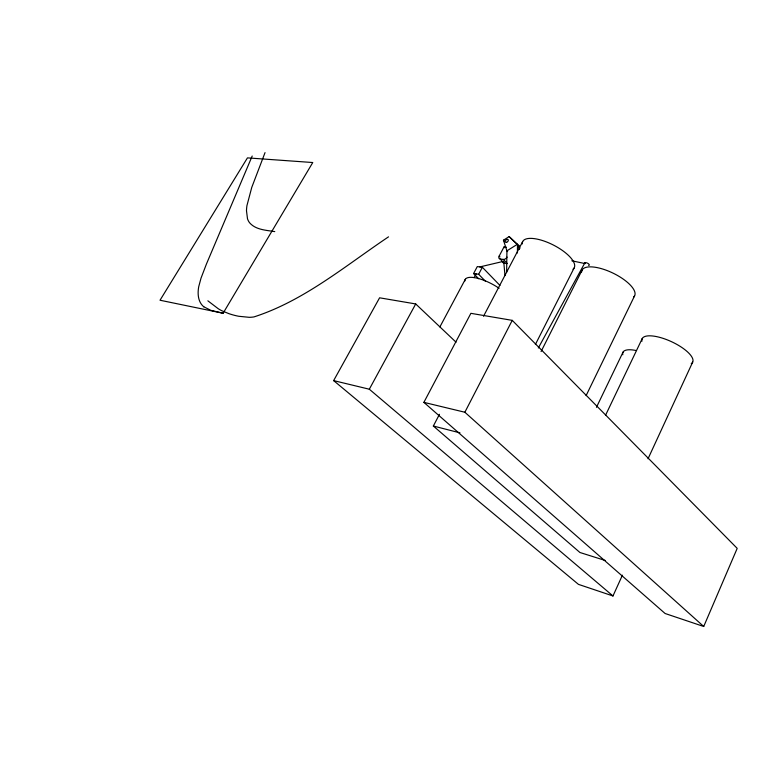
<?xml version="1.0" encoding="UTF-8"?>
<svg xmlns="http://www.w3.org/2000/svg" width="776" height="776" viewBox="0 0 776 776"><rect width="100%" height="100%" fill="white"/><g stroke="black" fill="none" stroke-linecap="round" stroke-linejoin="round"><path stroke-width="1.16" d="M519.299 249.513L519.319 246.225L509.134 236.612L503.459 240.191L506.922 250.852L506.631 272.269M517.417 252.995L517.476 244.227L506.922 250.852L507.62 251.599M265.033 152.62L251.754 187.414L246.933 205.64A65.553 35.163 -46.2 0 0 246.487 210.742L247.495 218.764A42.408 22.611 -46.7 0 0 249.562 222.731C255.731 229.9 266.081 230.181 274.762 231.607M252.2 156.024L206.406 264.102L201.023 278.147L198.734 286.635A45.493 24.648 -48.9 0 0 203.758 306.762M703.716 626.484L737.2 548.37L512.247 320.362L470.886 313.329L423.88 402.366L665.1 613.496L703.716 626.484L464.863 412.24L423.88 402.366M456.045 342.206L415.713 303.95L379.59 297.809L333.641 380.609L578.45 584.367L612.972 595.968L622.42 575.181M648.038 458.752L692.687 362.082M605.474 415.422L642.305 338.404M596.453 407.322L623.041 352.12M586.103 395.624L634.593 295.831M541.085 351.538L582.262 269.786M535.382 344.515L574.085 268.06M464.863 412.24L512.247 320.362M605.183 560.456L579.934 552.502L433.347 426.024L439.478 414.287M483.535 316.249L522.665 241.598M507.116 263.578L504.07 263.18L500.103 258.99A3.162 2.037 -43.3 0 1 499.172 256.09L504.002 246.943L506.301 247.214M478.637 278.71L473.583 273.55L477.298 266.575L482.352 267.264L499.957 285.442M474.107 277.653L476.105 273.909M473.583 273.55L478.637 274.267L482.352 267.264M439.885 326.919L465.357 279.234M333.641 380.609L369.318 389.212L415.713 303.95M538.331 347.978L584.852 262.88M223.1 313.242L312.767 162.533L247.457 157.877L160.021 300.234L223.1 313.242L210.829 310.332L203.758 306.772M388.524 236.845C345.485 265.712 303.959 300.816 253.995 316.909A49.548 39.595 -80.6 0 1 249.193 317.316L238.717 316.269A111.695 89.279 -84.5 0 1 228.852 313.64L221.926 310.788A59.218 47.656 -81.2 0 1 218.153 308.654L207.871 300.826M517.999 247.059L519.319 246.225L509.134 236.612M479.82 266.915L503.711 261.299L504.972 275.567M500.103 258.99L503.352 259.417L507.067 263.345M571.834 260.785L584.716 263.51M433.347 426.024L459.974 432.863M369.318 389.212L612.972 595.968M518.387 246.516L520.085 248.116M478.637 274.267L485.369 281.164M499.172 256.09L499.919 256.875M504.002 246.943L504.749 247.728M503.459 240.191L504.09 240.88M522.258 243.955A28.925 10.786 27 0 1 552.735 244.712A28.925 10.786 27 0 1 573.018 269.224M581.612 272.036A29.236 10.883 25.9 0 1 612.875 273.055A29.236 10.883 25.9 0 1 633.614 297.072M641.946 341.227A27.839 9.622 24.8 0 1 670.997 341.45A27.839 9.622 24.8 0 1 691.251 363.672M622.788 354.748A26.665 8.866 25.2 0 1 636.272 350.558M464.863 281.009A25.501 8.478 27.7 0 1 499.094 288.284M504.07 263.18A3.152 2.047 -43.2 0 1 502.761 261.502M507.058 257.089A3.172 2.047 -43.2 0 1 503.352 259.417M585.046 263.656A2.483 0.941 26.3 0 1 585.861 262.647A2.483 0.941 26.3 0 1 588.858 264.121A2.483 0.941 26.3 0 1 588.586 265.392M506.66 242.277A1.833 1.174 -42.8 0 0 508.154 239.677A1.833 1.174 -42.8 0 0 505.438 240.638A1.833 1.174 -42.8 0 0 506.66 242.277"/></g></svg>
